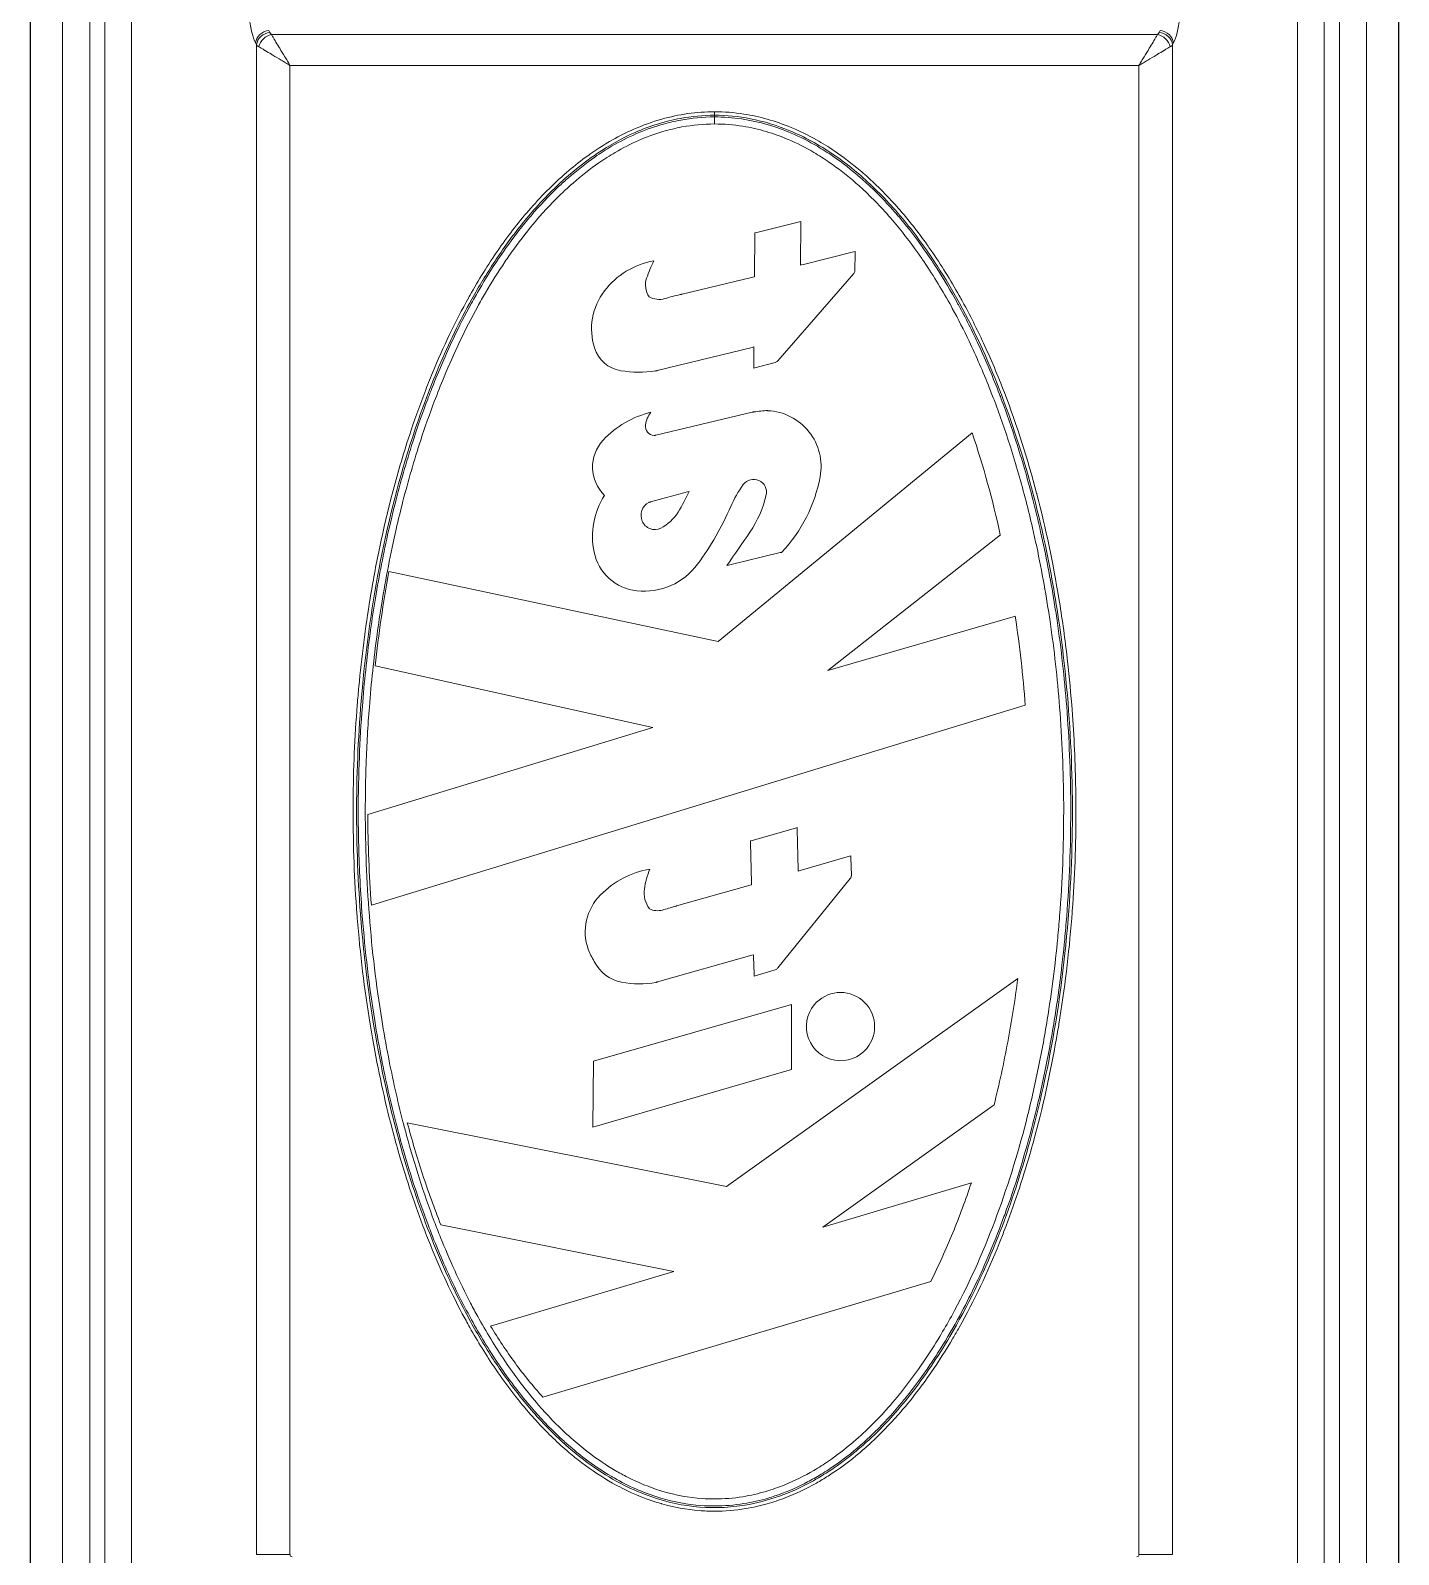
# Model space of a CAD drawing. Header units: millimetres. Extents: x 0 to 1486, y 0 to 1051.
# Drawn here: x 240.04 to 269.74, y 303.69 to 336.79 of the extents above; entities that cross this region are included whole.
import ezdxf

# ---------------------------------------------------------------- set-up
doc = ezdxf.new("R2010")
doc.units = ezdxf.units.MM
doc.header["$LTSCALE"] = 1.25
for name, color, linetype, lineweight, true_color in [('Sichtbare Kanten(DIN)', 7, 'Continuous', 25, 0x262659), ('Sichtbare tangentiale Kanten(DIN)', 7, 'Continuous', 15, 0x1a1a3e), ('Skizziergeometrie(DIN)', 7, 'Continuous', 9, 0x262659)]:
    doc.layers.add(name, color=color, linetype=linetype, lineweight=lineweight, true_color=true_color)

msp = doc.modelspace()

# ---------------------------------------------------------------- linework, layer by layer
at = {"layer": 'Sichtbare Kanten(DIN)'}
for p, q in [((240.038, 298.796), (240.038, 411.92)), ((269.738, 411.92), (269.738, 298.796))]:
    msp.add_line(p, q, dxfattribs=at)
at = {"layer": 'Sichtbare tangentiale Kanten(DIN)'}
for p, q in [((240.732, 299.49), (240.732, 411.227)), ((241.323, 299.49), (241.323, 411.227)), ((268.454, 299.49), (268.454, 411.227)), ((269.045, 299.49), (269.045, 411.227)), ((241.651, 300.979), (241.651, 337.061)), ((242.233, 300.979), (242.233, 337.061)), ((267.544, 300.979), (267.544, 337.061)), ((268.126, 300.979), (268.126, 337.061)), ((245.236, 336.747), (245.214, 336.79)), ((245.268, 336.704), (264.508, 336.704)), ((264.541, 336.747), (264.562, 336.79)), ((244.945, 336.478), (244.923, 336.52)), ((244.945, 303.691), (244.945, 336.478)), ((264.832, 336.478), (264.853, 336.52)), ((264.832, 303.691), (264.832, 336.478)), ((245.672, 303.691), (245.672, 336.03)), ((245.672, 336.03), (264.104, 336.03)), ((264.104, 303.691), (264.104, 336.03)), ((254.888, 335.025), (254.888, 334.949)), ((254.888, 334.949), (254.888, 334.913)), ((254.888, 334.913), (254.888, 334.759)), ((244.945, 303.691), (245.672, 303.691)), ((264.832, 303.691), (264.104, 303.691))]:
    msp.add_line(p, q, dxfattribs=at)
for centre, major_axis, ratio, start_param, end_param in [((245.054, 337.595), (-0.001, 1.197), 0.249407, 2.033422, 2.685728), ((264.723, 337.595), (0.001, 1.197), 0.249407, 3.597457, 4.249764), ((245.214, 336.52), (-0.267, -0.136), 0.876427, 4.292601, 5.756816), ((245.236, 336.478), (-0.267, -0.136), 0.876427, 4.292601, 5.756816), ((245.268, 336.434), (-0.212, -0.212), 0.822157, 4.024283, 5.400495), ((245.761, 336.799), (-0.539, 0), 0.439726, 0.219686, 0.413587), ((264.015, 336.799), (0.539, 0), 0.439726, 5.869599, 6.063499), ((264.508, 336.434), (0.212, -0.212), 0.822157, 0.88269, 2.258902), ((264.541, 336.478), (0.267, -0.136), 0.876427, 0.526369, 1.990584), ((264.562, 336.52), (0.267, -0.136), 0.876427, 0.526369, 1.990584), ((245.726, 336.531), (-0.803, 0), 0.281851, 0.234549, 0.438861), ((264.051, 336.531), (0.803, 0), 0.281851, 5.844325, 6.048636), ((245.724, 303.694), (0.0375, 0.0375), 0.943242, 2.385308, 3.897877), ((264.053, 303.694), (-0.0375, 0.0375), 0.943242, 2.385308, 3.897877)]:
    msp.add_ellipse(centre, major_axis=major_axis, ratio=ratio, start_param=start_param, end_param=end_param, dxfattribs=at)
for points, knots in [([(245.268, 336.704), (245.274, 336.695), (245.279, 336.685), (245.285, 336.675), (245.292, 336.665), (245.298, 336.654), (245.305, 336.643), (245.316, 336.624), (245.328, 336.604), (245.341, 336.583), (245.343, 336.579), (245.346, 336.574), (245.348, 336.57), (245.374, 336.527), (245.402, 336.481), (245.431, 336.432), (245.437, 336.423), (245.443, 336.413), (245.449, 336.403), (245.484, 336.344), (245.521, 336.283), (245.558, 336.22), (245.577, 336.189), (245.596, 336.157), (245.615, 336.126), (245.625, 336.11), (245.634, 336.094), (245.644, 336.078), (245.653, 336.062), (245.663, 336.046), (245.672, 336.03)], [0, 0, 0, 0, 0.0583903, 0.0583903, 0.0583903, 0.1166231, 0.1166231, 0.1166231, 0.213731, 0.213731, 0.213731, 0.233069, 0.233069, 0.233069, 0.4274621, 0.4274621, 0.4274621, 0.4661163, 0.4661163, 0.4661163, 0.6989275, 0.6989275, 0.6989275, 0.8156207, 0.8156207, 0.8156207, 0.8739806, 0.8739806, 0.8739806, 0.9322842, 0.9322842, 0.9322842, 0.9322842]), ([(264.508, 336.704), (264.503, 336.695), (264.497, 336.685), (264.491, 336.675), (264.485, 336.665), (264.478, 336.654), (264.472, 336.643), (264.461, 336.624), (264.449, 336.604), (264.436, 336.583), (264.433, 336.579), (264.431, 336.574), (264.428, 336.57), (264.403, 336.527), (264.375, 336.481), (264.345, 336.432), (264.34, 336.423), (264.334, 336.413), (264.328, 336.403), (264.292, 336.344), (264.256, 336.283), (264.218, 336.22), (264.199, 336.189), (264.18, 336.157), (264.161, 336.126), (264.152, 336.11), (264.142, 336.094), (264.133, 336.078), (264.123, 336.062), (264.114, 336.046), (264.104, 336.03)], [0, 0, 0, 0, 0.0583903, 0.0583903, 0.0583903, 0.1166231, 0.1166231, 0.1166231, 0.2137311, 0.2137311, 0.2137311, 0.233069, 0.233069, 0.233069, 0.4274621, 0.4274621, 0.4274621, 0.4661163, 0.4661163, 0.4661163, 0.6989275, 0.6989275, 0.6989275, 0.8156207, 0.8156207, 0.8156207, 0.8739806, 0.8739806, 0.8739806, 0.9322842, 0.9322842, 0.9322842, 0.9322842]), ([(244.999, 336.434), (245.008, 336.429), (245.017, 336.423), (245.028, 336.417), (245.038, 336.411), (245.049, 336.405), (245.06, 336.398), (245.079, 336.387), (245.099, 336.375), (245.12, 336.362), (245.124, 336.36), (245.128, 336.357), (245.132, 336.354), (245.175, 336.329), (245.222, 336.301), (245.27, 336.272), (245.28, 336.266), (245.29, 336.26), (245.299, 336.254), (245.358, 336.219), (245.42, 336.182), (245.482, 336.144), (245.514, 336.125), (245.545, 336.107), (245.577, 336.087), (245.593, 336.078), (245.609, 336.068), (245.625, 336.059), (245.64, 336.049), (245.656, 336.04), (245.672, 336.03)], [0, 0, 0, 0, 0.0583903, 0.0583903, 0.0583903, 0.1166231, 0.1166231, 0.1166231, 0.213731, 0.213731, 0.213731, 0.233069, 0.233069, 0.233069, 0.4274621, 0.4274621, 0.4274621, 0.4661163, 0.4661163, 0.4661163, 0.6989275, 0.6989275, 0.6989275, 0.8156207, 0.8156207, 0.8156207, 0.8739806, 0.8739806, 0.8739806, 0.9322842, 0.9322842, 0.9322842, 0.9322842]), ([(264.778, 336.434), (264.769, 336.429), (264.759, 336.423), (264.749, 336.417), (264.739, 336.411), (264.728, 336.405), (264.717, 336.398), (264.698, 336.387), (264.678, 336.375), (264.657, 336.362), (264.653, 336.36), (264.648, 336.357), (264.644, 336.354), (264.601, 336.329), (264.555, 336.301), (264.506, 336.272), (264.497, 336.266), (264.487, 336.26), (264.477, 336.254), (264.418, 336.219), (264.357, 336.182), (264.294, 336.144), (264.263, 336.125), (264.231, 336.107), (264.2, 336.087), (264.184, 336.078), (264.168, 336.068), (264.152, 336.059), (264.136, 336.049), (264.12, 336.04), (264.104, 336.03)], [0, 0, 0, 0, 0.0583903, 0.0583903, 0.0583903, 0.1166231, 0.1166231, 0.1166231, 0.2137311, 0.2137311, 0.2137311, 0.233069, 0.233069, 0.233069, 0.4274621, 0.4274621, 0.4274621, 0.4661163, 0.4661163, 0.4661163, 0.6989275, 0.6989275, 0.6989275, 0.8156207, 0.8156207, 0.8156207, 0.8739806, 0.8739806, 0.8739806, 0.9322842, 0.9322842, 0.9322842, 0.9322842]), ([(254.888, 335.025), (255.101, 335.025), (255.315, 335.008), (255.525, 334.975), (255.697, 334.948), (255.867, 334.911), (256.034, 334.864), (256.21, 334.814), (256.382, 334.754), (256.551, 334.684), (256.74, 334.605), (256.923, 334.515), (257.101, 334.415), (257.233, 334.34), (257.363, 334.26), (257.489, 334.175), (257.683, 334.043), (257.87, 333.9), (258.049, 333.749), (258.141, 333.671), (258.23, 333.591), (258.317, 333.51), (258.512, 333.327), (258.698, 333.135), (258.874, 332.934), (259.098, 332.68), (259.307, 332.414), (259.503, 332.138), (259.531, 332.098), (259.559, 332.058), (259.587, 332.018), (259.807, 331.7), (260.011, 331.371), (260.2, 331.034), (260.225, 330.99), (260.25, 330.946), (260.274, 330.902), (260.435, 330.607), (260.586, 330.306), (260.728, 330.001), (260.891, 329.648), (261.042, 329.29), (261.181, 328.927), (261.456, 328.212), (261.687, 327.48), (261.881, 326.74), (261.883, 326.734), (261.884, 326.728), (261.886, 326.722), (262.082, 325.973), (262.24, 325.215), (262.365, 324.451), (262.432, 324.046), (262.489, 323.639), (262.537, 323.231), (262.579, 322.871), (262.615, 322.509), (262.643, 322.147), (262.689, 321.568), (262.718, 320.987), (262.729, 320.406), (262.733, 320.213), (262.735, 320.021), (262.735, 319.829), (262.735, 319.108), (262.709, 318.388), (262.656, 317.67), (262.652, 317.617), (262.648, 317.563), (262.644, 317.51), (262.582, 316.739), (262.49, 315.97), (262.365, 315.206), (262.364, 315.198), (262.363, 315.19), (262.361, 315.183), (262.237, 314.427), (262.08, 313.676), (261.886, 312.936), (261.837, 312.749), (261.786, 312.563), (261.733, 312.378), (261.571, 311.82), (261.388, 311.268), (261.179, 310.726), (261.144, 310.633), (261.107, 310.54), (261.07, 310.447), (260.818, 309.822), (260.531, 309.211), (260.201, 308.623), (260.156, 308.545), (260.111, 308.467), (260.066, 308.389), (259.915, 308.134), (259.756, 307.883), (259.587, 307.639), (259.489, 307.498), (259.387, 307.358), (259.283, 307.222), (259.152, 307.051), (259.016, 306.885), (258.874, 306.723), (258.689, 306.513), (258.495, 306.311), (258.289, 306.121), (258.211, 306.049), (258.131, 305.978), (258.049, 305.909), (257.829, 305.723), (257.597, 305.55), (257.354, 305.395), (257.271, 305.342), (257.186, 305.291), (257.101, 305.243), (256.882, 305.119), (256.654, 305.011), (256.419, 304.921), (256.293, 304.873), (256.164, 304.83), (256.034, 304.793), (255.879, 304.749), (255.721, 304.714), (255.563, 304.688), (255.34, 304.651), (255.114, 304.632), (254.888, 304.632), (254.777, 304.632), (254.666, 304.637), (254.555, 304.646), (254.281, 304.668), (254.008, 304.718), (253.743, 304.793), (253.738, 304.794), (253.734, 304.796), (253.729, 304.797), (253.437, 304.88), (253.154, 304.994), (252.883, 305.131), (252.813, 305.167), (252.744, 305.204), (252.676, 305.243), (252.444, 305.374), (252.221, 305.522), (252.009, 305.683), (251.913, 305.756), (251.819, 305.831), (251.727, 305.909), (251.492, 306.108), (251.27, 306.323), (251.06, 306.548), (251.007, 306.606), (250.954, 306.664), (250.902, 306.723), (250.647, 307.014), (250.41, 307.321), (250.19, 307.639), (250.17, 307.668), (250.15, 307.697), (250.131, 307.726), (249.933, 308.017), (249.748, 308.317), (249.576, 308.623), (249.52, 308.722), (249.466, 308.821), (249.413, 308.921), (249.138, 309.439), (248.895, 309.973), (248.679, 310.518), (248.651, 310.587), (248.624, 310.656), (248.597, 310.726), (248.389, 311.268), (248.205, 311.82), (248.044, 312.378), (247.99, 312.563), (247.939, 312.749), (247.89, 312.936), (247.723, 313.575), (247.583, 314.221), (247.468, 314.872), (247.448, 314.983), (247.429, 315.095), (247.411, 315.206), (247.286, 315.97), (247.194, 316.739), (247.133, 317.51), (247.131, 317.538), (247.128, 317.567), (247.126, 317.595), (247.07, 318.338), (247.042, 319.083), (247.042, 319.829), (247.042, 319.9), (247.042, 319.97), (247.042, 320.041), (247.047, 320.744), (247.077, 321.447), (247.133, 322.147), (247.143, 322.278), (247.154, 322.408), (247.167, 322.538), (247.226, 323.178), (247.307, 323.817), (247.411, 324.451), (247.471, 324.814), (247.538, 325.177), (247.613, 325.537), (247.696, 325.934), (247.788, 326.329), (247.89, 326.722), (248.002, 327.148), (248.126, 327.572), (248.263, 327.991), (248.366, 328.307), (248.478, 328.621), (248.597, 328.931), (248.652, 329.073), (248.708, 329.214), (248.766, 329.354), (248.997, 329.914), (249.257, 330.461), (249.552, 330.99), (249.56, 331.005), (249.568, 331.019), (249.576, 331.034), (249.766, 331.371), (249.969, 331.7), (250.19, 332.018), (250.199, 332.032), (250.209, 332.046), (250.219, 332.06), (250.431, 332.363), (250.658, 332.656), (250.902, 332.934), (251.031, 333.08), (251.164, 333.222), (251.303, 333.359), (251.439, 333.494), (251.581, 333.624), (251.727, 333.749), (251.859, 333.861), (251.996, 333.968), (252.136, 334.069), (252.31, 334.194), (252.49, 334.31), (252.675, 334.415), (252.825, 334.499), (252.98, 334.577), (253.137, 334.646), (253.334, 334.732), (253.536, 334.805), (253.743, 334.864), (254.115, 334.969), (254.502, 335.025), (254.888, 335.025)], [0, 0, 0, 0, 0.639708, 0.639708, 0.639708, 1.160348, 1.160348, 1.160348, 1.708499, 1.708499, 1.708499, 2.321068, 2.321068, 2.321068, 2.777127, 2.777127, 2.777127, 3.481707, 3.481707, 3.481707, 3.840961, 3.840961, 3.840961, 4.642216, 4.642216, 4.642216, 5.656868, 5.656868, 5.656868, 5.802986, 5.802986, 5.802986, 6.963587, 6.963587, 6.963587, 7.114552, 7.114552, 7.114552, 8.124051, 8.124051, 8.124051, 9.289556, 9.289556, 9.289556, 11.587453, 11.587453, 11.587453, 11.605982, 11.605982, 11.605982, 13.927144, 13.927144, 13.927144, 15.159529, 15.159529, 15.159529, 16.248341, 16.248341, 16.248341, 17.992352, 17.992352, 17.992352, 18.569576, 18.569576, 18.569576, 20.730291, 20.730291, 20.730291, 20.890769, 20.890769, 20.890769, 23.211965, 23.211965, 23.211965, 23.235727, 23.235727, 23.235727, 25.53318, 25.53318, 25.53318, 26.112017, 26.112017, 26.112017, 27.854377, 27.854377, 27.854377, 28.153739, 28.153739, 28.153739, 30.175566, 30.175566, 30.175566, 30.445968, 30.445968, 30.445968, 31.33622, 31.33622, 31.33622, 31.85246, 31.85246, 31.85246, 32.496894, 32.496894, 32.496894, 33.336993, 33.336993, 33.336993, 33.657412, 33.657412, 33.657412, 34.522413, 34.522413, 34.522413, 34.818036, 34.818036, 34.818036, 35.57249, 35.57249, 35.57249, 35.978641, 35.978641, 35.978641, 36.46173, 36.46173, 36.46173, 37.139135, 37.139135, 37.139135, 37.472442, 37.472442, 37.472442, 38.299742, 38.299742, 38.299742, 38.313597, 38.313597, 38.313597, 39.224503, 39.224503, 39.224503, 39.460285, 39.460285, 39.460285, 40.259784, 40.259784, 40.259784, 40.620853, 40.620853, 40.620853, 41.545701, 41.545701, 41.545701, 41.781511, 41.781511, 41.781511, 42.942132, 42.942132, 42.942132, 43.047049, 43.047049, 43.047049, 44.102719, 44.102719, 44.102719, 44.442229, 44.442229, 44.442229, 46.200033, 46.200033, 46.200033, 46.423921, 46.423921, 46.423921, 48.166433, 48.166433, 48.166433, 48.745108, 48.745108, 48.745108, 50.727284, 50.727284, 50.727284, 51.066318, 51.066318, 51.066318, 53.387519, 53.387519, 53.387519, 53.473034, 53.473034, 53.473034, 55.708716, 55.708716, 55.708716, 55.921312, 55.921312, 55.921312, 58.029915, 58.029915, 58.029915, 58.421576, 58.421576, 58.421576, 60.351166, 60.351166, 60.351166, 61.455449, 61.455449, 61.455449, 62.672368, 62.672368, 62.672368, 63.995258, 63.995258, 63.995258, 64.993535, 64.993535, 64.993535, 65.448701, 65.448701, 65.448701, 67.264643, 67.264643, 67.264643, 67.314699, 67.314699, 67.314699, 68.475297, 68.475297, 68.475297, 68.525889, 68.525889, 68.525889, 69.636002, 69.636002, 69.636002, 70.220476, 70.220476, 70.220476, 70.796631, 70.796631, 70.796631, 71.316647, 71.316647, 71.316647, 71.957253, 71.957253, 71.957253, 72.473802, 72.473802, 72.473802, 73.117889, 73.117889, 73.117889, 74.278288, 74.278288, 74.278288, 74.278288]), ([(254.888, 334.949), (255.15, 334.949), (255.709, 334.893), (256.583, 334.623), (257.462, 334.139), (258.311, 333.448), (259.071, 332.62), (259.702, 331.737), (260.435, 330.501), (261.172, 328.857), (261.797, 326.872), (262.215, 324.986), (262.529, 322.896), (262.695, 320.452), (262.622, 317.597), (262.282, 314.9), (261.724, 312.494), (261.007, 310.383), (260.164, 308.62), (259.206, 307.191), (258.301, 306.188), (257.369, 305.454), (256.48, 304.995), (255.547, 304.727), (254.565, 304.673), (253.644, 304.873), (252.89, 305.196), (252.26, 305.575), (251.658, 306.051), (251.054, 306.646), (250.485, 307.335), (249.944, 308.129), (249.339, 309.183), (248.695, 310.599), (248.056, 312.489), (247.505, 314.845), (247.174, 317.414), (247.085, 320.067), (247.213, 322.638), (247.59, 325.29), (248.182, 327.615), (248.883, 329.501), (249.494, 330.768), (250.11, 331.787), (250.683, 332.582), (251.408, 333.394), (252.233, 334.087), (253.183, 334.62), (254.051, 334.893), (254.641, 334.949), (254.888, 334.949)], [0, 0, 0, 0, 0.801473, 1.708499, 2.777127, 3.840961, 5.018658, 6.172353, 7.114552, 9.351003, 11.587453, 13.373491, 15.159529, 17.94491, 20.730291, 23.740723, 26.112017, 28.153739, 30.445968, 31.987116, 33.336993, 34.522413, 35.57249, 36.368743, 37.472442, 38.554664, 39.224503, 39.965544, 40.78815, 41.545701, 42.532728, 43.487478, 44.442229, 46.200033, 48.166433, 50.445565, 53.473034, 55.947305, 58.421576, 61.208417, 63.995258, 65.629951, 67.264643, 68.228999, 69.222094, 70.220476, 71.519846, 72.473802, 73.523577, 74.278288, 74.278288, 74.278288, 74.278288]), ([(254.888, 334.913), (255.281, 334.913), (255.674, 334.852), (256.05, 334.742), (256.22, 334.692), (256.387, 334.631), (256.55, 334.562), (256.746, 334.478), (256.937, 334.381), (257.121, 334.274), (257.236, 334.206), (257.349, 334.134), (257.459, 334.059), (257.669, 333.915), (257.87, 333.757), (258.061, 333.59), (258.103, 333.553), (258.146, 333.515), (258.187, 333.477), (258.43, 333.254), (258.658, 333.016), (258.871, 332.766), (258.932, 332.695), (258.992, 332.623), (259.051, 332.55), (259.233, 332.323), (259.404, 332.089), (259.566, 331.849), (259.616, 331.775), (259.665, 331.7), (259.714, 331.625), (259.872, 331.378), (260.022, 331.125), (260.164, 330.868), (260.171, 330.855), (260.178, 330.842), (260.186, 330.828), (260.341, 330.544), (260.486, 330.254), (260.622, 329.961), (260.786, 329.609), (260.936, 329.252), (261.075, 328.89), (261.088, 328.856), (261.101, 328.821), (261.114, 328.786), (261.238, 328.459), (261.352, 328.129), (261.458, 327.796), (261.583, 327.403), (261.697, 327.006), (261.8, 326.607), (261.86, 326.373), (261.916, 326.138), (261.969, 325.902), (262.083, 325.395), (262.181, 324.885), (262.264, 324.372), (262.285, 324.24), (262.306, 324.108), (262.325, 323.975), (262.416, 323.355), (262.485, 322.732), (262.534, 322.107), (262.589, 321.402), (262.618, 320.694), (262.622, 319.987), (262.622, 319.934), (262.622, 319.881), (262.622, 319.829), (262.622, 319.068), (262.593, 318.308), (262.534, 317.55), (262.521, 317.385), (262.506, 317.219), (262.491, 317.053), (262.434, 316.462), (262.359, 315.872), (262.264, 315.285), (262.203, 314.905), (262.133, 314.525), (262.054, 314.148), (261.978, 313.78), (261.893, 313.414), (261.8, 313.05), (261.638, 312.422), (261.45, 311.799), (261.231, 311.188), (261.193, 311.082), (261.154, 310.976), (261.114, 310.871), (261.01, 310.595), (260.899, 310.321), (260.781, 310.049), (260.596, 309.625), (260.394, 309.207), (260.17, 308.801), (260.168, 308.797), (260.166, 308.793), (260.164, 308.789), (260.028, 308.542), (259.885, 308.3), (259.733, 308.062), (259.678, 307.977), (259.623, 307.892), (259.566, 307.809), (259.402, 307.566), (259.228, 307.329), (259.044, 307.099), (258.987, 307.029), (258.929, 306.96), (258.871, 306.891), (258.664, 306.649), (258.444, 306.418), (258.21, 306.201), (258.161, 306.156), (258.111, 306.111), (258.061, 306.067), (257.866, 305.897), (257.662, 305.738), (257.448, 305.592), (257.341, 305.519), (257.232, 305.45), (257.121, 305.384), (257.027, 305.33), (256.932, 305.278), (256.836, 305.229), (256.63, 305.125), (256.418, 305.035), (256.199, 304.962), (256.15, 304.945), (256.1, 304.93), (256.05, 304.915), (255.878, 304.864), (255.703, 304.824), (255.526, 304.796), (255.315, 304.762), (255.102, 304.745), (254.888, 304.745), (254.79, 304.745), (254.691, 304.748), (254.593, 304.756), (254.299, 304.778), (254.008, 304.832), (253.726, 304.915), (253.71, 304.92), (253.693, 304.925), (253.677, 304.93), (253.339, 305.034), (253.015, 305.179), (252.71, 305.353), (252.692, 305.363), (252.674, 305.374), (252.656, 305.384), (252.455, 305.502), (252.263, 305.632), (252.078, 305.772), (251.954, 305.866), (251.833, 305.965), (251.716, 306.067), (251.648, 306.126), (251.582, 306.187), (251.516, 306.248), (251.301, 306.451), (251.098, 306.666), (250.907, 306.89), (250.676, 307.16), (250.462, 307.442), (250.262, 307.733), (250.245, 307.758), (250.227, 307.783), (250.21, 307.809), (250.101, 307.97), (249.996, 308.135), (249.894, 308.302), (249.797, 308.462), (249.703, 308.625), (249.613, 308.789), (249.51, 308.975), (249.412, 309.163), (249.318, 309.353), (249.129, 309.736), (248.957, 310.126), (248.798, 310.521), (248.752, 310.637), (248.706, 310.754), (248.662, 310.871), (248.464, 311.396), (248.289, 311.929), (248.135, 312.468), (248.08, 312.661), (248.027, 312.855), (247.977, 313.05), (247.856, 313.519), (247.75, 313.992), (247.658, 314.467), (247.605, 314.739), (247.556, 315.012), (247.512, 315.285), (247.391, 316.036), (247.302, 316.792), (247.242, 317.55), (247.222, 317.806), (247.206, 318.063), (247.193, 318.319), (247.167, 318.822), (247.154, 319.325), (247.154, 319.829), (247.154, 320.222), (247.162, 320.616), (247.178, 321.01), (247.192, 321.376), (247.214, 321.742), (247.243, 322.107), (247.284, 322.637), (247.34, 323.165), (247.411, 323.691), (247.442, 323.919), (247.476, 324.146), (247.512, 324.372), (247.592, 324.863), (247.685, 325.351), (247.792, 325.836), (247.85, 326.094), (247.911, 326.351), (247.977, 326.607), (248.092, 327.055), (248.221, 327.5), (248.365, 327.94), (248.457, 328.224), (248.556, 328.506), (248.662, 328.786), (248.693, 328.869), (248.725, 328.951), (248.758, 329.034), (248.9, 329.394), (249.053, 329.751), (249.22, 330.102), (249.344, 330.361), (249.474, 330.617), (249.613, 330.868), (249.669, 330.97), (249.726, 331.071), (249.785, 331.172), (249.914, 331.392), (250.049, 331.609), (250.192, 331.822), (250.198, 331.831), (250.204, 331.84), (250.21, 331.849), (250.347, 332.052), (250.491, 332.251), (250.643, 332.445), (250.728, 332.554), (250.815, 332.661), (250.905, 332.767), (251.094, 332.987), (251.293, 333.198), (251.504, 333.398), (251.574, 333.463), (251.644, 333.528), (251.716, 333.59), (251.899, 333.751), (252.091, 333.902), (252.292, 334.041), (252.41, 334.123), (252.531, 334.201), (252.655, 334.274), (252.825, 334.373), (253, 334.463), (253.18, 334.542), (253.357, 334.62), (253.54, 334.687), (253.726, 334.742), (253.867, 334.783), (254.01, 334.818), (254.154, 334.844), (254.396, 334.889), (254.642, 334.913), (254.888, 334.913)], [0, 0, 0, 0, 1.13436, 1.13436, 1.13436, 1.648132, 1.648132, 1.648132, 2.268893, 2.268893, 2.268893, 2.658644, 2.658644, 2.658644, 3.403508, 3.403508, 3.403508, 3.570243, 3.570243, 3.570243, 4.538009, 4.538009, 4.538009, 4.814995, 4.814995, 4.814995, 5.672522, 5.672522, 5.672522, 5.936787, 5.936787, 5.936787, 6.807049, 6.807049, 6.807049, 6.85221, 6.85221, 6.85221, 7.813767, 7.813767, 7.813767, 8.965202, 8.965202, 8.965202, 9.076064, 9.076064, 9.076064, 10.116636, 10.116636, 10.116636, 11.345066, 11.345066, 11.345066, 12.065149, 12.065149, 12.065149, 13.614093, 13.614093, 13.614093, 14.013663, 14.013663, 14.013663, 15.88308, 15.88308, 15.88308, 17.995019, 17.995019, 17.995019, 18.152131, 18.152131, 18.152131, 20.421151, 20.421151, 20.421151, 20.917399, 20.917399, 20.917399, 22.690238, 22.690238, 22.690238, 23.83978, 23.83978, 23.83978, 24.959232, 24.959232, 24.959232, 26.893631, 26.893631, 26.893631, 27.228211, 27.228211, 27.228211, 28.107348, 28.107348, 28.107348, 29.483886, 29.483886, 29.483886, 29.497213, 29.497213, 29.497213, 30.332062, 30.332062, 30.332062, 30.631736, 30.631736, 30.631736, 31.500075, 31.500075, 31.500075, 31.766262, 31.766262, 31.766262, 32.704434, 32.704434, 32.704434, 32.900755, 32.900755, 32.900755, 33.658217, 33.658217, 33.658217, 34.035302, 34.035302, 34.035302, 34.350766, 34.350766, 34.350766, 35.019428, 35.019428, 35.019428, 35.169775, 35.169775, 35.169775, 35.688089, 35.688089, 35.688089, 36.304253, 36.304253, 36.304253, 36.588432, 36.588432, 36.588432, 37.438768, 37.438768, 37.438768, 37.488776, 37.488776, 37.488776, 38.512582, 38.512582, 38.512582, 38.573276, 38.573276, 38.573276, 39.250927, 39.250927, 39.250927, 39.707763, 39.707763, 39.707763, 39.971507, 39.971507, 39.971507, 40.840853, 40.840853, 40.840853, 41.886498, 41.886498, 41.886498, 41.976802, 41.976802, 41.976802, 42.555048, 42.555048, 42.555048, 43.111289, 43.111289, 43.111289, 43.74126, 43.74126, 43.74126, 45.007841, 45.007841, 45.007841, 45.380295, 45.380295, 45.380295, 47.050279, 47.050279, 47.050279, 47.649332, 47.649332, 47.649332, 49.092716, 49.092716, 49.092716, 49.918292, 49.918292, 49.918292, 52.18734, 52.18734, 52.18734, 52.954306, 52.954306, 52.954306, 54.456398, 54.456398, 54.456398, 55.632024, 55.632024, 55.632024, 56.72542, 56.72542, 56.72542, 58.309742, 58.309742, 58.309742, 58.994445, 58.994445, 58.994445, 60.475949, 60.475949, 60.475949, 61.263459, 61.263459, 61.263459, 62.642156, 62.642156, 62.642156, 63.532468, 63.532468, 63.532468, 63.795658, 63.795658, 63.795658, 64.94916, 64.94916, 64.94916, 65.801482, 65.801482, 65.801482, 66.146102, 66.146102, 66.146102, 66.904062, 66.904062, 66.904062, 66.935983, 66.935983, 66.935983, 67.662022, 67.662022, 67.662022, 68.070543, 68.070543, 68.070543, 68.924954, 68.924954, 68.924954, 69.205049, 69.205049, 69.205049, 69.919449, 69.919449, 69.919449, 70.33964, 70.33964, 70.33964, 70.911285, 70.911285, 70.911285, 71.474241, 71.474241, 71.474241, 71.898749, 71.898749, 71.898749, 72.608523, 72.608523, 72.608523, 72.608523]), ([(254.888, 334.759), (255.095, 334.759), (255.302, 334.742), (255.506, 334.709), (255.675, 334.682), (255.843, 334.644), (256.007, 334.595), (256.171, 334.547), (256.332, 334.488), (256.49, 334.421), (256.68, 334.34), (256.865, 334.246), (257.044, 334.141), (257.156, 334.076), (257.265, 334.006), (257.372, 333.933), (257.577, 333.792), (257.773, 333.638), (257.96, 333.475), (258.002, 333.438), (258.043, 333.401), (258.084, 333.364), (258.318, 333.149), (258.538, 332.919), (258.745, 332.678), (258.748, 332.675), (258.751, 332.671), (258.755, 332.667), (258.949, 332.44), (259.132, 332.202), (259.305, 331.958), (259.35, 331.893), (259.395, 331.829), (259.439, 331.763), (259.651, 331.45), (259.847, 331.126), (260.03, 330.795), (260.037, 330.781), (260.044, 330.768), (260.051, 330.755), (260.18, 330.52), (260.301, 330.281), (260.416, 330.039), (260.573, 329.71), (260.718, 329.376), (260.853, 329.037), (260.893, 328.936), (260.932, 328.834), (260.971, 328.732), (261.094, 328.408), (261.207, 328.08), (261.312, 327.749), (261.437, 327.359), (261.549, 326.965), (261.651, 326.569), (261.701, 326.376), (261.748, 326.183), (261.792, 325.99), (261.918, 325.446), (262.024, 324.898), (262.113, 324.348), (262.134, 324.216), (262.154, 324.085), (262.174, 323.953), (262.264, 323.336), (262.333, 322.717), (262.381, 322.096), (262.436, 321.394), (262.465, 320.69), (262.469, 319.986), (262.469, 319.933), (262.469, 319.881), (262.469, 319.829), (262.469, 319.072), (262.44, 318.316), (262.381, 317.562), (262.369, 317.402), (262.355, 317.242), (262.34, 317.082), (262.283, 316.489), (262.208, 315.898), (262.113, 315.309), (262.052, 314.931), (261.982, 314.554), (261.904, 314.179), (261.828, 313.814), (261.744, 313.45), (261.651, 313.089), (261.463, 312.356), (261.238, 311.633), (260.971, 310.925), (260.704, 310.217), (260.394, 309.525), (260.03, 308.863), (259.948, 308.715), (259.864, 308.568), (259.777, 308.423), (259.669, 308.244), (259.557, 308.068), (259.439, 307.894), (259.277, 307.655), (259.106, 307.421), (258.924, 307.196), (258.869, 307.126), (258.812, 307.058), (258.754, 306.991), (258.508, 306.703), (258.244, 306.431), (257.96, 306.182), (257.934, 306.16), (257.908, 306.138), (257.883, 306.116), (257.716, 305.975), (257.542, 305.841), (257.362, 305.718), (257.258, 305.647), (257.152, 305.58), (257.043, 305.516), (256.841, 305.398), (256.631, 305.293), (256.415, 305.205), (256.281, 305.151), (256.145, 305.103), (256.007, 305.062), (255.841, 305.013), (255.672, 304.974), (255.502, 304.947), (255.299, 304.914), (255.094, 304.898), (254.888, 304.898), (254.798, 304.898), (254.709, 304.901), (254.619, 304.907), (254.332, 304.927), (254.046, 304.98), (253.77, 305.062), (253.754, 305.067), (253.738, 305.071), (253.722, 305.076), (253.474, 305.153), (253.233, 305.252), (253.002, 305.369), (252.911, 305.416), (252.821, 305.465), (252.733, 305.516), (252.538, 305.631), (252.351, 305.757), (252.171, 305.894), (252.049, 305.986), (251.931, 306.082), (251.817, 306.182), (251.567, 306.401), (251.333, 306.637), (251.114, 306.885), (251.083, 306.92), (251.052, 306.955), (251.022, 306.991), (250.796, 307.255), (250.585, 307.533), (250.388, 307.82), (250.371, 307.845), (250.354, 307.869), (250.337, 307.894), (250.125, 308.208), (249.929, 308.531), (249.747, 308.863), (249.694, 308.958), (249.643, 309.054), (249.592, 309.151), (249.351, 309.615), (249.135, 310.092), (248.94, 310.578), (248.894, 310.693), (248.849, 310.809), (248.805, 310.925), (248.574, 311.538), (248.375, 312.162), (248.203, 312.794), (248.177, 312.892), (248.151, 312.99), (248.125, 313.089), (248.005, 313.555), (247.9, 314.024), (247.808, 314.497), (247.755, 314.767), (247.707, 315.038), (247.663, 315.309), (247.543, 316.056), (247.454, 316.808), (247.395, 317.562), (247.336, 318.316), (247.307, 319.072), (247.307, 319.829), (247.307, 320.176), (247.313, 320.524), (247.326, 320.872), (247.34, 321.28), (247.363, 321.688), (247.395, 322.095), (247.436, 322.622), (247.492, 323.147), (247.563, 323.671), (247.594, 323.897), (247.627, 324.123), (247.664, 324.348), (247.751, 324.889), (247.855, 325.427), (247.977, 325.961), (248.024, 326.164), (248.073, 326.367), (248.125, 326.569), (248.24, 327.014), (248.368, 327.455), (248.51, 327.892), (248.602, 328.174), (248.701, 328.454), (248.805, 328.732), (248.873, 328.911), (248.943, 329.088), (249.016, 329.265), (249.232, 329.787), (249.475, 330.299), (249.747, 330.795), (249.802, 330.895), (249.859, 330.995), (249.917, 331.094), (250.05, 331.322), (250.19, 331.545), (250.337, 331.763), (250.401, 331.857), (250.466, 331.951), (250.532, 332.043), (250.687, 332.258), (250.85, 332.466), (251.022, 332.667), (251.207, 332.883), (251.403, 333.091), (251.61, 333.287), (251.677, 333.351), (251.746, 333.414), (251.817, 333.475), (251.996, 333.632), (252.183, 333.78), (252.379, 333.915), (252.494, 333.995), (252.612, 334.071), (252.733, 334.141), (252.897, 334.238), (253.067, 334.325), (253.241, 334.402), (253.413, 334.477), (253.59, 334.542), (253.77, 334.595), (253.905, 334.635), (254.043, 334.668), (254.182, 334.694), (254.415, 334.737), (254.652, 334.759), (254.888, 334.759)], [0, 0, 0, 0, 0.620901, 0.620901, 0.620901, 1.134291, 1.134291, 1.134291, 1.648132, 1.648132, 1.648132, 2.268896, 2.268896, 2.268896, 2.658644, 2.658644, 2.658644, 3.403509, 3.403509, 3.403509, 3.570243, 3.570243, 3.570243, 4.522872, 4.522872, 4.522872, 4.538033, 4.538033, 4.538033, 5.435647, 5.435647, 5.435647, 5.672526, 5.672526, 5.672526, 6.807049, 6.807049, 6.807049, 6.85221, 6.85221, 6.85221, 7.65563, 7.65563, 7.65563, 8.748582, 8.748582, 8.748582, 9.07605, 9.07605, 9.07605, 10.116636, 10.116636, 10.116636, 11.345061, 11.345061, 11.345061, 11.940907, 11.940907, 11.940907, 13.614094, 13.614094, 13.614094, 14.013663, 14.013663, 14.013663, 15.883041, 15.883041, 15.883041, 17.995019, 17.995019, 17.995019, 18.152131, 18.152131, 18.152131, 20.421151, 20.421151, 20.421151, 20.902488, 20.902488, 20.902488, 22.690208, 22.690208, 22.690208, 23.83978, 23.83978, 23.83978, 24.959232, 24.959232, 24.959232, 27.228332, 27.228332, 27.228332, 29.497264, 29.497264, 29.497264, 30.004132, 30.004132, 30.004132, 30.631822, 30.631822, 30.631822, 31.500075, 31.500075, 31.500075, 31.766262, 31.766262, 31.766262, 32.900744, 32.900744, 32.900744, 33.002604, 33.002604, 33.002604, 33.658217, 33.658217, 33.658217, 34.035386, 34.035386, 34.035386, 34.737409, 34.737409, 34.737409, 35.169886, 35.169886, 35.169886, 35.688089, 35.688089, 35.688089, 36.304254, 36.304254, 36.304254, 36.573387, 36.573387, 36.573387, 37.438768, 37.438768, 37.438768, 37.488776, 37.488776, 37.488776, 38.267108, 38.267108, 38.267108, 38.573188, 38.573188, 38.573188, 39.250927, 39.250927, 39.250927, 39.707618, 39.707618, 39.707618, 40.702482, 40.702482, 40.702482, 40.842288, 40.842288, 40.842288, 41.886498, 41.886498, 41.886498, 41.976801, 41.976801, 41.976801, 43.111293, 43.111293, 43.111293, 43.438274, 43.438274, 43.438274, 45.007841, 45.007841, 45.007841, 45.380294, 45.380294, 45.380294, 47.344178, 47.344178, 47.344178, 47.649338, 47.649338, 47.649338, 49.092716, 49.092716, 49.092716, 49.918319, 49.918319, 49.918319, 52.187343, 52.187343, 52.187343, 54.456392, 54.456392, 54.456392, 55.49965, 55.49965, 55.49965, 56.725435, 56.725435, 56.725435, 58.309742, 58.309742, 58.309742, 58.994439, 58.994439, 58.994439, 60.637765, 60.637765, 60.637765, 61.26347, 61.26347, 61.26347, 62.642156, 62.642156, 62.642156, 63.532496, 63.532496, 63.532496, 64.10511, 64.10511, 64.10511, 65.801507, 65.801507, 65.801507, 66.146102, 66.146102, 66.146102, 66.936006, 66.936006, 66.936006, 67.277478, 67.277478, 67.277478, 68.070691, 68.070691, 68.070691, 68.924954, 68.924954, 68.924954, 69.205049, 69.205049, 69.205049, 69.919449, 69.919449, 69.919449, 70.339628, 70.339628, 70.339628, 70.911285, 70.911285, 70.911285, 71.474194, 71.474194, 71.474194, 71.898749, 71.898749, 71.898749, 72.608523, 72.608523, 72.608523, 72.608523])]:
    msp.add_open_spline(points, degree=3, knots=knots, dxfattribs=at)
at = {"layer": 'Skizziergeometrie(DIN)'}
for p, q in [((255.767, 332.36), (255.756, 331.48)), ((255.767, 332.36), (255.756, 331.48)), ((255.805, 332.402), (255.767, 332.392)), ((255.805, 332.402), (255.767, 332.392)), ((255.767, 332.392), (255.767, 332.36)), ((255.767, 332.392), (255.767, 332.36)), ((256.731, 332.631), (255.805, 332.402)), ((256.731, 332.631), (255.805, 332.402)), ((256.765, 332.639), (256.731, 332.631)), ((256.765, 332.639), (256.731, 332.631)), ((256.757, 331.727), (256.765, 332.6)), ((256.757, 331.727), (256.765, 332.6)), ((256.765, 332.6), (256.765, 332.639)), ((256.765, 332.6), (256.765, 332.639)), ((257.908, 331.984), (256.819, 331.711)), ((257.908, 331.984), (256.819, 331.711)), ((257.94, 331.992), (257.908, 331.984)), ((257.94, 331.992), (257.908, 331.984)), ((257.94, 331.955), (257.94, 331.992)), ((257.94, 331.955), (257.94, 331.992)), ((256.757, 331.696), (256.757, 331.727)), ((256.757, 331.696), (256.757, 331.727)), ((256.777, 331.7), (256.757, 331.696)), ((256.777, 331.7), (256.757, 331.696)), ((256.819, 331.711), (256.78, 331.701)), ((256.819, 331.711), (256.78, 331.701)), ((257.937, 331.575), (257.94, 331.955)), ((257.937, 331.575), (257.94, 331.955)), ((255.719, 331.432), (254.183, 331.062)), ((255.719, 331.432), (254.183, 331.062)), ((255.756, 331.441), (255.719, 331.432)), ((255.756, 331.441), (255.719, 331.432)), ((255.756, 331.48), (255.756, 331.441)), ((255.756, 331.48), (255.756, 331.441)), ((256.265, 329.616), (257.91, 331.512)), ((256.265, 329.616), (257.91, 331.512)), ((253.644, 329.403), (255.705, 329.908)), ((253.644, 329.403), (255.705, 329.908)), ((255.705, 329.908), (255.744, 329.917)), ((255.705, 329.908), (255.744, 329.917)), ((255.744, 329.884), (255.74, 329.495)), ((255.744, 329.884), (255.74, 329.495)), ((255.744, 329.917), (255.744, 329.884)), ((255.744, 329.917), (255.744, 329.884)), ((255.74, 329.495), (255.74, 329.457)), ((255.74, 329.495), (255.74, 329.457)), ((255.74, 329.457), (255.766, 329.464)), ((255.74, 329.457), (255.766, 329.464)), ((255.766, 329.464), (256.204, 329.578)), ((255.766, 329.464), (256.204, 329.578)), ((255.709, 328.499), (253.618, 328.002)), ((255.709, 328.499), (253.618, 328.002)), ((260.485, 328.053), (254.968, 323.521)), ((253.5, 326.551), (254.3, 326.768)), ((253.5, 326.551), (254.3, 326.768)), ((254.3, 326.768), (254.337, 326.778)), ((254.3, 326.768), (254.337, 326.778)), ((257.35, 322.892), (261.094, 325.839)), ((255.189, 325.177), (256.314, 325.452)), ((255.189, 325.177), (256.314, 325.452)), ((254.968, 323.521), (247.821, 325.04)), ((255.156, 325.169), (255.189, 325.177)), ((255.156, 325.169), (255.189, 325.177)), ((261.42, 324.067), (257.35, 322.892)), ((253.546, 321.652), (247.521, 322.988)), ((261.635, 322.134), (247.438, 317.794)), ((247.359, 319.761), (253.546, 321.652)), ((256.649, 319.468), (255.708, 319.2)), ((256.649, 319.468), (255.708, 319.2)), ((256.683, 319.478), (256.649, 319.468)), ((256.683, 319.478), (256.649, 319.468)), ((256.684, 319.439), (256.683, 319.478)), ((256.684, 319.439), (256.683, 319.478)), ((256.707, 318.565), (256.684, 319.439)), ((256.707, 318.565), (256.684, 319.439)), ((255.708, 319.2), (255.67, 319.189)), ((255.708, 319.2), (255.67, 319.189)), ((255.67, 319.189), (255.671, 319.157)), ((255.67, 319.189), (255.671, 319.157)), ((255.671, 319.157), (255.693, 318.277)), ((255.671, 319.157), (255.693, 318.277)), ((257.817, 318.854), (256.746, 318.545)), ((257.817, 318.854), (256.746, 318.545)), ((257.848, 318.864), (257.817, 318.854)), ((257.848, 318.864), (257.817, 318.854)), ((257.849, 318.826), (257.848, 318.864)), ((257.849, 318.826), (257.848, 318.864)), ((257.859, 318.437), (257.849, 318.826)), ((257.859, 318.437), (257.849, 318.826)), ((256.708, 318.534), (256.707, 318.565)), ((256.708, 318.534), (256.707, 318.565)), ((256.746, 318.545), (256.708, 318.534)), ((256.746, 318.545), (256.708, 318.534)), ((255.661, 318.229), (254.065, 317.776)), ((255.661, 318.229), (254.065, 317.776)), ((255.694, 318.238), (255.661, 318.229)), ((255.694, 318.238), (255.661, 318.229)), ((255.693, 318.277), (255.694, 318.238)), ((255.693, 318.277), (255.694, 318.238)), ((256.266, 316.432), (257.835, 318.373)), ((256.266, 316.432), (257.835, 318.373)), ((253.654, 316.128), (255.696, 316.704)), ((253.654, 316.128), (255.696, 316.704)), ((255.696, 316.704), (255.735, 316.715)), ((255.696, 316.704), (255.735, 316.715)), ((255.735, 316.715), (255.736, 316.681)), ((255.735, 316.715), (255.736, 316.681)), ((255.736, 316.681), (255.746, 316.292)), ((255.736, 316.681), (255.746, 316.292)), ((255.147, 311.685), (261.474, 316.198)), ((255.746, 316.292), (255.747, 316.255)), ((255.746, 316.292), (255.747, 316.255)), ((255.747, 316.255), (255.773, 316.262)), ((255.747, 316.255), (255.773, 316.262)), ((255.773, 316.262), (256.206, 316.392)), ((255.773, 316.262), (256.206, 316.392)), ((256.557, 315.636), (252.259, 314.403)), ((256.557, 314.226), (256.557, 315.636)), ((252.259, 314.403), (252.249, 312.973)), ((252.249, 312.973), (256.557, 314.226)), ((260.958, 313.455), (257.238, 310.802)), ((248.219, 313.069), (255.147, 311.685)), ((257.238, 310.802), (260.465, 311.764)), ((254.007, 309.838), (248.948, 310.849)), ((250.026, 308.652), (254.007, 309.838)), ((251.163, 307.11), (259.582, 309.62))]:
    msp.add_line(p, q, dxfattribs=at)
for centre, radius, start, end in [((253.87, 330.085), 1.726, 99.9343, 142.6177), ((253.87, 330.085), 1.726, 99.9343, 142.6177), ((256.238, 330.452), 2.981, 153.4376, 161.2639), ((256.238, 330.452), 2.981, 153.4376, 161.2639), ((256.81, 331.556), 0.148, 102.282, 102.8871), ((256.81, 331.556), 0.148, 102.282, 102.8871), ((256.767, 331.753), 0.0535, 282.3899, 284.0618), ((256.767, 331.753), 0.0535, 282.3899, 284.0618), ((253.847, 331.263), 0.456, 161.2641, 214.253), ((253.847, 331.263), 0.456, 161.2641, 214.253), ((257.813, 331.596), 0.129, 319.0571, 334.6353), ((257.813, 331.596), 0.129, 319.0571, 334.6353), ((257.856, 331.576), 0.0809, 334.6342, 359.5153), ((257.856, 331.576), 0.0809, 334.6342, 359.5153), ((253.582, 330.305), 1.363, 142.6177, 197.4829), ((253.582, 330.305), 1.363, 142.6177, 197.4829), ((253.687, 331.393), 0.444, 240.7592, 286.2666), ((253.687, 331.393), 0.444, 240.7592, 286.2666), ((255.318, 325.805), 5.378, 102.608, 106.2666), ((255.318, 325.805), 5.378, 102.608, 106.2666), ((253.967, 331.843), 0.81, 282.6101, 284.0267), ((253.967, 331.843), 0.81, 282.6101, 284.0267), ((254.758, 328.677), 2.454, 103.5554, 104.0228), ((254.758, 328.677), 2.454, 103.5554, 104.0228), ((252.969, 330.112), 0.721, 197.4829, 260.7351), ((252.969, 330.112), 0.721, 197.4829, 260.7351), ((253.251, 331.841), 2.472, 260.7351, 278.3185), ((253.251, 331.841), 2.472, 260.7351, 278.3185), ((253.59, 329.522), 0.129, 278.3182, 286.4858), ((253.59, 329.522), 0.129, 278.3182, 286.4858), ((253.737, 329.027), 0.388, 103.7655, 106.4817), ((253.737, 329.027), 0.388, 103.7655, 106.4817), ((256.173, 329.698), 0.123, 284.6551, 301.6438), ((256.173, 329.698), 0.123, 284.6551, 301.6438), ((256.174, 329.695), 0.12, 301.6449, 319.0575), ((256.174, 329.695), 0.12, 301.6449, 319.0575), ((253.989, 326.48), 2.074, 103.4687, 137.074), ((253.989, 326.48), 2.074, 103.4687, 137.074), ((253.97, 328.137), 0.587, 142.2545, 171.6502), ((253.97, 328.137), 0.587, 142.2545, 171.6502), ((255.65, 328.745), 0.253, 283.3716, 287.5996), ((255.65, 328.745), 0.253, 283.3716, 287.5996), ((255.752, 328.423), 0.0844, 94.9236, 107.5974), ((255.752, 328.423), 0.0844, 94.9236, 107.5974), ((255.547, 330.803), 2.304, 274.9221, 278.6374), ((255.547, 330.803), 2.304, 274.9221, 278.6374), ((256.009, 327.765), 0.769, 87.493, 98.6372), ((256.009, 327.765), 0.769, 87.493, 98.6372), ((255.989, 327.321), 1.213, 349.3468, 87.4929), ((255.989, 327.321), 1.213, 349.3468, 87.4929), ((253.588, 328.193), 0.201, 171.65, 267.5432), ((253.588, 328.193), 0.201, 171.65, 267.5432), ((239.638, 321.125), 21.967, 12.3906, 18.3828), ((239.638, 321.125), 21.967, 12.3906, 18.3828), ((253.098, 327.309), 0.857, 137.0741, 225.8751), ((253.098, 327.309), 0.857, 137.0741, 225.8751), ((253.581, 328.042), 0.0492, 267.5446, 291.287), ((253.581, 328.042), 0.0492, 267.5446, 291.287), ((253.652, 327.859), 0.147, 103.3716, 111.2912), ((253.652, 327.859), 0.147, 103.3716, 111.2912), ((255.738, 326.763), 0.279, 347.2242, 143.8457), ((255.738, 326.763), 0.279, 347.2242, 143.8457), ((253.958, 327.703), 3.28, 316.8975, 349.3468), ((253.958, 327.703), 3.28, 316.8975, 349.3468), ((253.898, 325.798), 1.659, 147.3347, 191.7109), ((253.898, 325.798), 1.659, 147.3347, 191.7109), ((251.058, 328.237), 3.589, 327.8534, 336.0246), ((251.058, 328.237), 3.589, 327.8534, 336.0246), ((257.501, 325.475), 2.463, 143.8455, 156.58), ((257.501, 325.475), 2.463, 143.8455, 156.58), ((253.711, 327.223), 2.357, 325.6688, 347.2241), ((253.711, 327.223), 2.357, 325.6688, 347.2241), ((253.613, 326.258), 0.32, 118.0718, 202.8183), ((253.613, 326.258), 0.32, 118.0718, 202.8183), ((253.49, 326.489), 0.0581, 98.7497, 118.07), ((253.49, 326.489), 0.0581, 98.7497, 118.07), ((253.455, 326.718), 0.173, 278.745, 285.1867), ((253.455, 326.718), 0.173, 278.745, 285.1867), ((249.331, 329.013), 6.44, 323.7094, 336.58), ((249.331, 329.013), 6.44, 323.7094, 336.58), ((253.594, 326.25), 0.299, 202.8185, 295.2408), ((253.594, 326.25), 0.299, 202.8185, 295.2408), ((253.27, 326.846), 0.976, 297.4881, 327.8532), ((253.27, 326.846), 0.976, 297.4881, 327.8532), ((198.01, 365.264), 69.809, 324.94509, 325.66867), ((198.01, 365.264), 69.809, 324.94509, 325.66867), ((253.315, 325.677), 1.064, 191.7109, 263.857), ((253.315, 325.677), 1.064, 191.7109, 263.857), ((256.331, 325.385), 0.0695, 87.2018, 103.7619), ((256.331, 325.385), 0.0695, 87.2018, 103.7619), ((256.335, 325.478), 0.0238, 267.2013, 316.8885), ((256.335, 325.478), 0.0238, 267.2013, 316.8885), ((273.977, 320.168), 26.606, 169.4475, 173.9146), ((273.977, 320.168), 26.606, 169.4475, 173.9146), ((253.356, 326.058), 1.447, 263.857, 323.7093), ((253.356, 326.058), 1.447, 263.857, 323.7093), ((234.133, 320.044), 27.581, 4.3458, 8.3866), ((234.133, 320.044), 27.581, 4.3458, 8.3866), ((276.227, 319.933), 28.868, 180.3419, 184.2503), ((276.227, 319.933), 28.868, 180.3419, 184.2503), ((253.829, 316.614), 1.993, 99.9379, 135.2592), ((253.829, 316.614), 1.993, 99.9379, 135.2592), ((255.093, 317.896), 1.746, 157.0883, 171.7732), ((255.093, 317.896), 1.746, 157.0883, 171.7732), ((257.776, 318.435), 0.0836, 337.1497, 1.4901), ((257.776, 318.435), 0.0836, 337.1497, 1.4901), ((253.938, 318.063), 0.579, 171.773, 217.128), ((253.938, 318.063), 0.579, 171.773, 217.128), ((257.737, 318.452), 0.126, 321.0544, 337.1509), ((257.737, 318.452), 0.126, 321.0544, 337.1509), ((253.226, 317.21), 1.144, 135.2592, 199.0259), ((253.226, 317.21), 1.144, 135.2592, 199.0259), ((251.038, 327.55), 10.231, 285.4065, 286.9803), ((251.038, 327.55), 10.231, 285.4065, 286.9803), ((254.221, 317.128), 0.666, 105.2624, 106.9857), ((254.221, 317.128), 0.666, 105.2624, 106.9857), ((253.523, 319.686), 1.986, 285.2612, 285.8396), ((253.523, 319.686), 1.986, 285.2612, 285.8396), ((253.652, 318.066), 0.393, 243.5398, 285.4067), ((253.652, 318.066), 0.393, 243.5398, 285.4067), ((252.882, 317.092), 0.78, 199.0262, 209.9119), ((252.882, 317.092), 0.78, 199.0262, 209.9119), ((250.179, 315.536), 2.339, 26.2844, 29.9127), ((250.179, 315.536), 2.339, 26.2844, 29.9127), ((253.026, 316.943), 0.837, 206.2839, 259.3355), ((253.026, 316.943), 0.837, 206.2839, 259.3355), ((256.173, 316.507), 0.119, 303.5334, 321.0535), ((256.173, 316.507), 0.119, 303.5334, 321.0535), ((253.251, 318.138), 2.054, 259.3356, 280.3172), ((253.251, 318.138), 2.054, 259.3356, 280.3172), ((253.596, 316.244), 0.129, 280.3155, 288.4935), ((253.596, 316.244), 0.129, 280.3155, 288.4935), ((253.759, 315.757), 0.385, 105.7557, 108.4896), ((253.759, 315.757), 0.385, 105.7557, 108.4896), ((256.171, 316.51), 0.124, 286.6479, 303.5376), ((256.171, 316.51), 0.124, 286.6479, 303.5376), ((235.747, 319.602), 25.951, 349.379, 352.4624), ((235.747, 319.602), 25.951, 349.379, 352.4624), ((257.624, 315.156), 0.741, 320.4106, 140.4105), ((257.624, 315.156), 0.741, 320.4106, 140.4105), ((257.624, 315.156), 0.741, 140.4105, 320.4106), ((257.624, 315.156), 0.741, 140.4105, 320.4106), ((237.215, 319.327), 24.458, 346.1071, 349.3789), ((237.215, 319.327), 24.458, 346.1071, 349.3789), ((268.407, 318.437), 20.89, 194.8904, 198.0963), ((268.407, 318.437), 20.89, 194.8904, 198.0963), ((266.734, 317.89), 19.129, 198.0964, 201.5975), ((266.734, 317.89), 19.129, 198.0964, 201.5975), ((243.324, 317.529), 18.085, 337.7341, 341.4097), ((243.324, 317.529), 18.085, 337.7341, 341.4097), ((245.072, 316.814), 16.196, 333.6299, 337.7342), ((245.072, 316.814), 16.196, 333.6299, 337.7342), ((259.225, 314.193), 10.738, 211.0636, 216.1821), ((259.225, 314.193), 10.738, 211.0636, 216.1821), ((257.993, 313.291), 9.212, 216.1821, 222.1495), ((257.993, 313.291), 9.212, 216.1821, 222.1495)]:
    msp.add_arc(centre, radius, start, end, dxfattribs=at)

doc.saveas('drawing.dxf')
